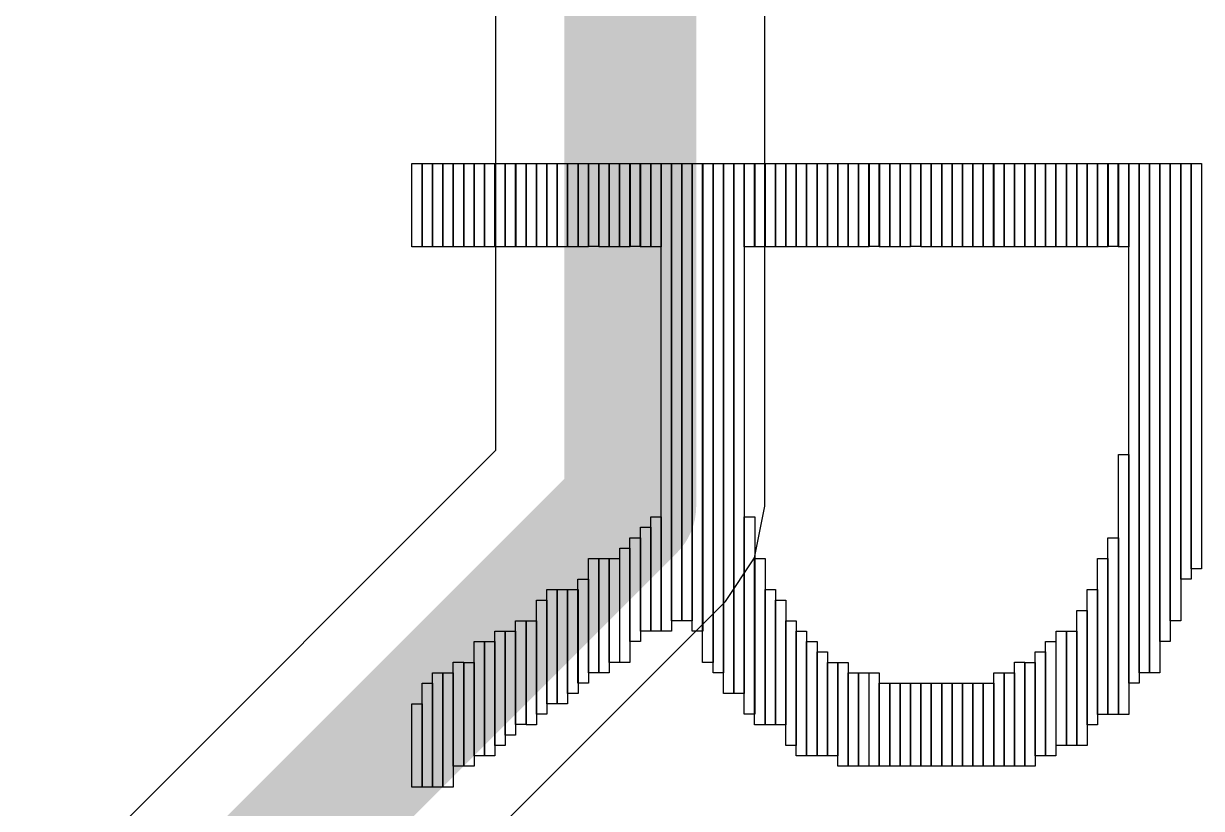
# Model space of a CAD drawing. Header units: inches. Extents: x -25 to 271, y -41 to 15.
# Drawn here: x -13.512 to -11.245, y -0.074 to 1.437 of the extents above; entities that cross this region are included whole.
import ezdxf

# ---------------------------------------------------------------- set-up
doc = ezdxf.new("R2010")
doc.units = ezdxf.units.IN
doc.layers.add('Bottom Layer', color=5, linetype='Continuous')
doc.layers.add('Top Overlay', color=2, linetype='Continuous')

msp = doc.modelspace()

# ---------------------------------------------------------------- linework, layer by layer
at = {"layer": 'Bottom Layer'}
for p, q in [((-12.6034, 5.461), (-12.6034, 0.6153)), ((-12.0854, 0.508), (-12.0854, 5.3537)), ((-12.6034, 0.6153), (-14.2648, -1.0462)), ((-12.1051, 0.4089), (-12.0854, 0.508)), ((-12.1613, 0.3249), (-12.1051, 0.4089)), ((-13.8986, -1.4124), (-12.1613, 0.3249))]:
    msp.add_line(p, q, dxfattribs=at)
for points in [[(-12.3444, 0.508, 0.254, 0.254, 0), (-12.3444, 5.461, 0.254, 0.254, 0)], [(-14.3256, -1.4732, 0.254, 0.254, 0), (-12.3444, 0.508, 0.254, 0.254, 0)]]:
    msp.add_lwpolyline(points, format="xyseb", dxfattribs=at)
msp.add_lwpolyline([(-12.4079, 0.508, 0.127, 0.127, 1), (-12.2809, 0.508, 0.127, 0.127, 1)], format="xyseb", close=True, dxfattribs=at)
msp.add_lwpolyline([(-12.4079, 0.508, 0.127, 0.127, 1), (-12.2809, 0.508, 0.127, 0.127, 1)], format="xyseb", close=True, dxfattribs=at)
at = {"layer": 'Top Overlay'}
for p, q in [((-12.7649, 1.0075), (-12.7649, 1.1675)), ((-12.7649, 1.1675), (-12.7448, 1.1675)), ((-12.7448, 1.0075), (-12.7448, 1.1675)), ((-12.7448, 1.1675), (-12.7248, 1.1675)), ((-12.7448, 1.1675), (-12.7448, 1.0075)), ((-12.725, 1.0075), (-12.725, 1.1675)), ((-12.725, 1.1675), (-12.705, 1.1675)), ((-12.7248, 1.1675), (-12.7248, 1.0075)), ((-12.705, 1.0075), (-12.705, 1.1675)), ((-12.705, 1.1675), (-12.6849, 1.1675)), ((-12.705, 1.1675), (-12.705, 1.0075)), ((-12.6849, 1.0075), (-12.6849, 1.1675)), ((-12.6849, 1.1675), (-12.6648, 1.1675)), ((-12.6849, 1.1675), (-12.6849, 1.0075)), ((-12.6648, 1.0075), (-12.6648, 1.1675)), ((-12.6648, 1.1675), (-12.6448, 1.1675)), ((-12.6648, 1.1675), (-12.6648, 1.0075)), ((-12.645, 1.0075), (-12.645, 1.1675)), ((-12.645, 1.1675), (-12.6249, 1.1675)), ((-12.6448, 1.1675), (-12.6448, 1.0075)), ((-12.6249, 1.0075), (-12.6249, 1.1675)), ((-12.6249, 1.1675), (-12.6049, 1.1675)), ((-12.6249, 1.1675), (-12.6249, 1.0075)), ((-12.6049, 1.0075), (-12.6049, 1.1675)), ((-12.6049, 1.1675), (-12.5848, 1.1675)), ((-12.6049, 1.1675), (-12.6049, 1.0075)), ((-12.5848, 1.0075), (-12.5848, 1.1675)), ((-12.5848, 1.1675), (-12.5647, 1.1675)), ((-12.5848, 1.1675), (-12.5848, 1.0075)), ((-12.565, 1.0075), (-12.565, 1.1675)), ((-12.565, 1.1675), (-12.5449, 1.1675)), ((-12.5647, 1.1675), (-12.5647, 1.0075)), ((-12.5449, 1.0075), (-12.5449, 1.1675)), ((-12.5449, 1.1675), (-12.5249, 1.1675)), ((-12.5449, 1.1675), (-12.5449, 1.0075)), ((-12.5249, 1.0075), (-12.5249, 1.1675)), ((-12.5249, 1.1675), (-12.5048, 1.1675)), ((-12.5249, 1.1675), (-12.5249, 1.0075)), ((-12.5048, 1.0075), (-12.5048, 1.1675)), ((-12.5048, 1.1675), (-12.4847, 1.1675)), ((-12.5048, 1.1675), (-12.5048, 1.0075)), ((-12.485, 1.0075), (-12.485, 1.1675)), ((-12.485, 1.1675), (-12.4649, 1.1675)), ((-12.4847, 1.1675), (-12.4847, 1.0075)), ((-12.4649, 1.0075), (-12.4649, 1.1675)), ((-12.4649, 1.1675), (-12.4449, 1.1675)), ((-12.4649, 1.1675), (-12.4649, 1.0075)), ((-12.4449, 1.0075), (-12.4449, 1.1675)), ((-12.4449, 1.1675), (-12.4248, 1.1675)), ((-12.4449, 1.1675), (-12.4449, 1.0075)), ((-12.4249, 1.0076), (-12.4249, 1.1674)), ((-12.4249, 1.1674), (-12.4049, 1.1674)), ((-12.4248, 1.1675), (-12.4248, 1.0075)), ((-12.405, 1.0075), (-12.405, 1.1675)), ((-12.405, 1.1675), (-12.3849, 1.1675)), ((-12.4049, 1.1674), (-12.4049, 1.0076)), ((-12.3849, 1.0075), (-12.3849, 1.1675)), ((-12.3849, 1.1675), (-12.3648, 1.1675)), ((-12.3849, 1.1675), (-12.3849, 1.0075)), ((-12.3648, 1.0075), (-12.3648, 1.1675)), ((-12.3648, 1.1675), (-12.3448, 1.1675)), ((-12.3648, 1.1675), (-12.3648, 1.0075)), ((-12.3449, 1.0076), (-12.3449, 1.1674)), ((-12.3449, 1.1674), (-12.3248, 1.1674)), ((-12.3448, 1.1675), (-12.3448, 1.0075)), ((-12.325, 1.0075), (-12.325, 1.1675)), ((-12.325, 1.1675), (-12.3049, 1.1675)), ((-12.3248, 1.1674), (-12.3248, 1.0076)), ((-12.3049, 1.0075), (-12.3049, 1.1675)), ((-12.3049, 1.1675), (-12.2848, 1.1675)), ((-12.3049, 1.1675), (-12.3049, 1.0075)), ((-12.285, 0.2675), (-12.285, 1.1674)), ((-12.285, 1.1674), (-12.2649, 1.1674)), ((-12.2848, 1.1675), (-12.2848, 1.0075)), ((-12.2649, 0.2875), (-12.2649, 1.1676)), ((-12.2649, 1.1676), (-12.2448, 1.1676)), ((-12.2649, 1.1674), (-12.2649, 0.2675)), ((-12.245, 0.2877), (-12.245, 1.1675)), ((-12.245, 1.1675), (-12.2249, 1.1675)), ((-12.2448, 1.1676), (-12.2448, 0.2875)), ((-12.2249, 0.2673), (-12.2249, 1.1675)), ((-12.2249, 1.1675), (-12.2048, 1.1675)), ((-12.2249, 1.1675), (-12.2249, 0.2877)), ((-12.205, 0.2075), (-12.205, 1.1674)), ((-12.205, 1.1674), (-12.1849, 1.1674)), ((-12.2048, 1.1675), (-12.2048, 0.2673)), ((-12.1849, 0.1875), (-12.1849, 1.1676)), ((-12.1849, 1.1676), (-12.1648, 1.1676)), ((-12.1849, 1.1674), (-12.1849, 0.2075)), ((-12.1649, 0.1474), (-12.1649, 1.1675)), ((-12.1649, 1.1675), (-12.1449, 1.1675)), ((-12.1648, 1.1676), (-12.1648, 0.1875)), ((-12.1449, 0.1474), (-12.1449, 1.1675)), ((-12.1449, 1.1675), (-12.1248, 1.1675)), ((-12.1449, 1.1675), (-12.1449, 0.1474)), ((-12.1248, 1.0075), (-12.1248, 1.1675)), ((-12.1248, 1.1675), (-12.1048, 1.1675)), ((-12.1248, 1.1675), (-12.1248, 0.1474)), ((-12.105, 1.0075), (-12.105, 1.1675)), ((-12.105, 1.1675), (-12.0849, 1.1675)), ((-12.1048, 1.1675), (-12.1048, 1.0075)), ((-12.0849, 1.0075), (-12.0849, 1.1675)), ((-12.0849, 1.1675), (-12.0649, 1.1675)), ((-12.0849, 1.1675), (-12.0849, 1.0075)), ((-12.0649, 1.0075), (-12.0649, 1.1675)), ((-12.0649, 1.1675), (-12.0448, 1.1675)), ((-12.0649, 1.1675), (-12.0649, 1.0075)), ((-12.0448, 1.0075), (-12.0448, 1.1675)), ((-12.0448, 1.1675), (-12.0247, 1.1675)), ((-12.0448, 1.1675), (-12.0448, 1.0075)), ((-12.025, 1.0075), (-12.025, 1.1675)), ((-12.025, 1.1675), (-12.0049, 1.1675)), ((-12.0247, 1.1675), (-12.0247, 1.0075)), ((-12.0049, 1.0075), (-12.0049, 1.1675)), ((-12.0049, 1.1675), (-11.9849, 1.1675)), ((-12.0049, 1.1675), (-12.0049, 1.0075)), ((-11.9849, 1.0075), (-11.9849, 1.1675)), ((-11.9849, 1.1675), (-11.9648, 1.1675)), ((-11.9849, 1.1675), (-11.9849, 1.0075)), ((-11.9648, 1.0075), (-11.9648, 1.1675)), ((-11.9648, 1.1675), (-11.9447, 1.1675)), ((-11.9648, 1.1675), (-11.9648, 1.0075)), ((-11.945, 1.0075), (-11.945, 1.1675)), ((-11.945, 1.1675), (-11.9249, 1.1675)), ((-11.9447, 1.1675), (-11.9447, 1.0075)), ((-11.9249, 1.0075), (-11.9249, 1.1675)), ((-11.9249, 1.1675), (-11.9049, 1.1675)), ((-11.9249, 1.1675), (-11.9249, 1.0075)), ((-11.9049, 1.0075), (-11.9049, 1.1675)), ((-11.9049, 1.1675), (-11.8848, 1.1675)), ((-11.9049, 1.1675), (-11.9049, 1.0075)), ((-11.8849, 1.0076), (-11.8849, 1.1674)), ((-11.8849, 1.1674), (-11.8648, 1.1674)), ((-11.8848, 1.1675), (-11.8848, 1.0075)), ((-11.865, 1.0075), (-11.865, 1.1675)), ((-11.865, 1.1675), (-11.8449, 1.1675)), ((-11.8648, 1.1674), (-11.8648, 1.0076)), ((-11.8449, 1.0075), (-11.8449, 1.1675)), ((-11.8449, 1.1675), (-11.8248, 1.1675)), ((-11.8449, 1.1675), (-11.8449, 1.0075)), ((-11.8248, 1.0075), (-11.8248, 1.1675)), ((-11.8248, 1.1675), (-11.8048, 1.1675)), ((-11.8248, 1.1675), (-11.8248, 1.0075)), ((-11.8049, 1.0076), (-11.8049, 1.1674)), ((-11.8049, 1.1674), (-11.7848, 1.1674)), ((-11.8048, 1.1675), (-11.8048, 1.0075)), ((-11.785, 1.0075), (-11.785, 1.1675)), ((-11.785, 1.1675), (-11.7649, 1.1675)), ((-11.7848, 1.1674), (-11.7848, 1.0076)), ((-11.7649, 1.1675), (-11.7649, 1.0075)), ((-11.7649, 1.0075), (-11.7649, 1.1675)), ((-11.7649, 1.1675), (-11.7448, 1.1675)), ((-11.7448, 1.0075), (-11.7448, 1.1675)), ((-11.7448, 1.1675), (-11.7248, 1.1675)), ((-11.7448, 1.1675), (-11.7448, 1.0075)), ((-11.725, 1.0075), (-11.725, 1.1675)), ((-11.725, 1.1675), (-11.705, 1.1675)), ((-11.7248, 1.1675), (-11.7248, 1.0075)), ((-11.705, 1.0075), (-11.705, 1.1675)), ((-11.705, 1.1675), (-11.6849, 1.1675)), ((-11.705, 1.1675), (-11.705, 1.0075)), ((-11.6849, 1.0075), (-11.6849, 1.1675)), ((-11.6849, 1.1675), (-11.6648, 1.1675)), ((-11.6849, 1.1675), (-11.6849, 1.0075)), ((-11.6648, 1.0075), (-11.6648, 1.1675)), ((-11.6648, 1.1675), (-11.6448, 1.1675)), ((-11.6648, 1.1675), (-11.6648, 1.0075)), ((-11.645, 1.0075), (-11.645, 1.1675)), ((-11.645, 1.1675), (-11.6249, 1.1675)), ((-11.6448, 1.1675), (-11.6448, 1.0075)), ((-11.6249, 1.0075), (-11.6249, 1.1675)), ((-11.6249, 1.1675), (-11.6049, 1.1675)), ((-11.6249, 1.1675), (-11.6249, 1.0075)), ((-11.6049, 1.0075), (-11.6049, 1.1675)), ((-11.6049, 1.1675), (-11.5848, 1.1675)), ((-11.6049, 1.1675), (-11.6049, 1.0075)), ((-11.5848, 1.0075), (-11.5848, 1.1675)), ((-11.5848, 1.1675), (-11.5647, 1.1675)), ((-11.5848, 1.1675), (-11.5848, 1.0075)), ((-11.565, 1.0075), (-11.565, 1.1675)), ((-11.565, 1.1675), (-11.5449, 1.1675)), ((-11.5647, 1.1675), (-11.5647, 1.0075)), ((-11.5449, 1.0075), (-11.5449, 1.1675)), ((-11.5449, 1.1675), (-11.5249, 1.1675)), ((-11.5449, 1.1675), (-11.5449, 1.0075)), ((-11.5249, 1.0075), (-11.5249, 1.1675)), ((-11.5249, 1.1675), (-11.5048, 1.1675)), ((-11.5249, 1.1675), (-11.5249, 1.0075)), ((-11.5048, 1.0075), (-11.5048, 1.1675)), ((-11.5048, 1.1675), (-11.4847, 1.1675)), ((-11.5048, 1.1675), (-11.5048, 1.0075)), ((-11.485, 1.0075), (-11.485, 1.1675)), ((-11.485, 1.1675), (-11.4649, 1.1675)), ((-11.4847, 1.1675), (-11.4847, 1.0075)), ((-11.4649, 1.0075), (-11.4649, 1.1675)), ((-11.4649, 1.1675), (-11.4449, 1.1675)), ((-11.4649, 1.1675), (-11.4649, 1.0075)), ((-11.4449, 1.1675), (-11.4449, 1.0075)), ((-11.4449, 1.0075), (-11.4449, 1.1675)), ((-11.4449, 1.1675), (-11.4248, 1.1675)), ((-11.4249, 1.0076), (-11.4249, 1.1674)), ((-11.4249, 1.1674), (-11.4049, 1.1674)), ((-11.4248, 1.1675), (-11.4248, 1.0075)), ((-11.405, 1.0075), (-11.405, 1.1675)), ((-11.405, 1.1675), (-11.3849, 1.1675)), ((-11.4049, 1.1674), (-11.4049, 1.0076)), ((-11.3849, 1.1675), (-11.3849, 1.0075)), ((-11.3847, 0.1675), (-11.3847, 1.1675)), ((-11.3847, 1.1675), (-11.3648, 1.1675)), ((-11.3648, 0.1876), (-11.3648, 1.1675)), ((-11.3648, 1.1675), (-11.3448, 1.1675)), ((-11.3648, 1.1675), (-11.3648, 0.1675)), ((-11.3449, 0.1875), (-11.3449, 1.1676)), ((-11.3449, 1.1676), (-11.3248, 1.1676)), ((-11.3448, 1.1675), (-11.3448, 0.1876)), ((-11.325, 0.2475), (-11.325, 1.1675)), ((-11.325, 1.1675), (-11.3049, 1.1675)), ((-11.3248, 1.1676), (-11.3248, 0.1875)), ((-11.3049, 0.2877), (-11.3049, 1.1675)), ((-11.3049, 1.1675), (-11.2848, 1.1675)), ((-11.3049, 1.1675), (-11.3049, 0.2475)), ((-11.2848, 0.3674), (-11.2848, 1.1675)), ((-11.2848, 1.1675), (-11.2648, 1.1675)), ((-11.2848, 1.1675), (-11.2848, 0.2877)), ((-11.2648, 0.3875), (-11.2648, 1.1675)), ((-11.2648, 1.1675), (-11.245, 1.1675)), ((-11.2648, 1.1675), (-11.2648, 0.3674)), ((-11.245, 1.1675), (-11.245, 0.3875)), ((-12.7448, 1.0075), (-12.7649, 1.0075)), ((-12.7248, 1.0075), (-12.7448, 1.0075)), ((-12.705, 1.0075), (-12.725, 1.0075)), ((-12.6849, 1.0075), (-12.705, 1.0075)), ((-12.6648, 1.0075), (-12.6849, 1.0075)), ((-12.6448, 1.0075), (-12.6648, 1.0075)), ((-12.6249, 1.0075), (-12.645, 1.0075)), ((-12.6049, 1.0075), (-12.6249, 1.0075)), ((-12.5848, 1.0075), (-12.6049, 1.0075)), ((-12.5647, 1.0075), (-12.5848, 1.0075)), ((-12.5449, 1.0075), (-12.565, 1.0075)), ((-12.5249, 1.0075), (-12.5449, 1.0075)), ((-12.5048, 1.0075), (-12.5249, 1.0075)), ((-12.4847, 1.0075), (-12.5048, 1.0075)), ((-12.4649, 1.0075), (-12.485, 1.0075)), ((-12.4449, 1.0075), (-12.4649, 1.0075)), ((-12.4248, 1.0075), (-12.4449, 1.0075)), ((-12.4049, 1.0076), (-12.4249, 1.0076)), ((-12.3849, 1.0075), (-12.405, 1.0075)), ((-12.3648, 1.0075), (-12.3849, 1.0075)), ((-12.3448, 1.0075), (-12.3648, 1.0075)), ((-12.3248, 1.0076), (-12.3449, 1.0076)), ((-12.3049, 1.0075), (-12.325, 1.0075)), ((-12.2848, 1.0075), (-12.3049, 1.0075)), ((-12.1048, 1.0075), (-12.1248, 1.0075)), ((-12.0849, 1.0075), (-12.105, 1.0075)), ((-12.0649, 1.0075), (-12.0849, 1.0075)), ((-12.0448, 1.0075), (-12.0649, 1.0075)), ((-12.0247, 1.0075), (-12.0448, 1.0075)), ((-12.0049, 1.0075), (-12.025, 1.0075)), ((-11.9849, 1.0075), (-12.0049, 1.0075)), ((-11.9648, 1.0075), (-11.9849, 1.0075)), ((-11.9447, 1.0075), (-11.9648, 1.0075)), ((-11.9249, 1.0075), (-11.945, 1.0075)), ((-11.9049, 1.0075), (-11.9249, 1.0075)), ((-11.8848, 1.0075), (-11.9049, 1.0075)), ((-11.8648, 1.0076), (-11.8849, 1.0076)), ((-11.8449, 1.0075), (-11.865, 1.0075)), ((-11.8248, 1.0075), (-11.8449, 1.0075)), ((-11.8048, 1.0075), (-11.8248, 1.0075)), ((-11.7848, 1.0076), (-11.8049, 1.0076)), ((-11.7649, 1.0075), (-11.785, 1.0075)), ((-11.7448, 1.0075), (-11.7649, 1.0075)), ((-11.7248, 1.0075), (-11.7448, 1.0075)), ((-11.705, 1.0075), (-11.725, 1.0075)), ((-11.6849, 1.0075), (-11.705, 1.0075)), ((-11.6648, 1.0075), (-11.6849, 1.0075)), ((-11.6448, 1.0075), (-11.6648, 1.0075)), ((-11.6249, 1.0075), (-11.645, 1.0075)), ((-11.6049, 1.0075), (-11.6249, 1.0075)), ((-11.5848, 1.0075), (-11.6049, 1.0075)), ((-11.5647, 1.0075), (-11.5848, 1.0075)), ((-11.5449, 1.0075), (-11.565, 1.0075)), ((-11.5249, 1.0075), (-11.5449, 1.0075)), ((-11.5048, 1.0075), (-11.5249, 1.0075)), ((-11.4847, 1.0075), (-11.5048, 1.0075)), ((-11.4649, 1.0075), (-11.485, 1.0075)), ((-11.4449, 1.0075), (-11.4649, 1.0075)), ((-11.4248, 1.0075), (-11.4449, 1.0075)), ((-11.4049, 1.0076), (-11.4249, 1.0076)), ((-11.3849, 1.0075), (-11.405, 1.0075)), ((-11.4049, 0.1074), (-11.4049, 0.6076)), ((-11.4049, 0.6076), (-11.3848, 0.6076)), ((-11.3848, 0.6076), (-11.3848, 0.1074)), ((-12.3049, 0.2676), (-12.3049, 0.4876)), ((-12.3049, 0.4876), (-12.2848, 0.4876)), ((-12.2848, 0.4876), (-12.2848, 0.2676)), ((-12.1248, 0.1076), (-12.1248, 0.4876)), ((-12.1248, 0.4876), (-12.1048, 0.4876)), ((-12.1048, 0.4876), (-12.1048, 0.1076)), ((-12.3247, 0.2676), (-12.3247, 0.4675)), ((-12.3247, 0.4675), (-12.3049, 0.4675)), ((-12.3049, 0.4675), (-12.3049, 0.2676)), ((-12.3449, 0.2477), (-12.3449, 0.4475)), ((-12.3449, 0.4475), (-12.3248, 0.4475)), ((-12.3248, 0.4475), (-12.3248, 0.2477)), ((-11.4249, 0.1074), (-11.4249, 0.4475)), ((-11.4249, 0.4475), (-11.4049, 0.4475)), ((-11.4049, 0.4475), (-11.4049, 0.1074)), ((-12.3647, 0.2075), (-12.3647, 0.4275)), ((-12.3647, 0.4275), (-12.3449, 0.4275)), ((-12.3449, 0.4275), (-12.3449, 0.2075)), ((-12.4249, 0.1875), (-12.4249, 0.4077)), ((-12.4249, 0.4077), (-12.4049, 0.4077)), ((-12.405, 0.1876), (-12.405, 0.4075)), ((-12.405, 0.4075), (-12.3849, 0.4075)), ((-12.4049, 0.4077), (-12.4049, 0.1875)), ((-12.3849, 0.2074), (-12.3849, 0.4075)), ((-12.3849, 0.4075), (-12.3648, 0.4075)), ((-12.3849, 0.4075), (-12.3849, 0.1876)), ((-12.3648, 0.4075), (-12.3648, 0.2074)), ((-12.105, 0.0875), (-12.105, 0.4075)), ((-12.105, 0.4075), (-12.0849, 0.4075)), ((-12.0849, 0.4075), (-12.0849, 0.0875)), ((-11.445, 0.1074), (-11.445, 0.4074)), ((-11.445, 0.4074), (-11.4249, 0.4074)), ((-11.4249, 0.4074), (-11.4249, 0.1074)), ((-11.245, 0.3875), (-11.2648, 0.3875)), ((-12.445, 0.1676), (-12.445, 0.3675)), ((-12.445, 0.3675), (-12.4249, 0.3675)), ((-12.4249, 0.3675), (-12.4249, 0.1676)), ((-11.2648, 0.3674), (-11.2848, 0.3674)), ((-12.5048, 0.1274), (-12.5048, 0.3476)), ((-12.5048, 0.3476), (-12.485, 0.3476)), ((-12.485, 0.3476), (-12.485, 0.1274)), ((-12.4849, 0.1275), (-12.4849, 0.3475)), ((-12.4849, 0.3475), (-12.465, 0.3475)), ((-12.465, 0.3475), (-12.465, 0.1275)), ((-12.4649, 0.1474), (-12.4649, 0.3476)), ((-12.4649, 0.3476), (-12.4449, 0.3476)), ((-12.4449, 0.3476), (-12.4449, 0.1474)), ((-12.0849, 0.0875), (-12.0849, 0.3476)), ((-12.0849, 0.3476), (-12.0649, 0.3476)), ((-12.0649, 0.3476), (-12.0649, 0.0875)), ((-11.4649, 0.0875), (-11.4649, 0.3476)), ((-11.4649, 0.3476), (-11.4449, 0.3476)), ((-11.4449, 0.3476), (-11.4449, 0.0875)), ((-12.5249, 0.1076), (-12.5249, 0.3275)), ((-12.5249, 0.3275), (-12.5048, 0.3275)), ((-12.5048, 0.3275), (-12.5048, 0.1076)), ((-12.0649, 0.0875), (-12.0649, 0.3275)), ((-12.0649, 0.3275), (-12.0451, 0.3275)), ((-12.0451, 0.3275), (-12.0451, 0.0875)), ((-11.4849, 0.0475), (-11.4849, 0.3073)), ((-11.4849, 0.3073), (-11.4648, 0.3073)), ((-11.4648, 0.3073), (-11.4648, 0.0475)), ((-12.5649, 0.0876), (-12.5649, 0.2875)), ((-12.5649, 0.2875), (-12.5448, 0.2875)), ((-12.5449, 0.0875), (-12.5449, 0.2877)), ((-12.5449, 0.2877), (-12.5249, 0.2877)), ((-12.5448, 0.2875), (-12.5448, 0.0876)), ((-12.5249, 0.2877), (-12.5249, 0.0875)), ((-12.2448, 0.2875), (-12.2649, 0.2875)), ((-12.2249, 0.2877), (-12.245, 0.2877)), ((-12.0449, 0.0475), (-12.0449, 0.2875)), ((-12.0449, 0.2875), (-12.0249, 0.2875)), ((-12.0249, 0.2875), (-12.0249, 0.0475)), ((-11.2848, 0.2877), (-11.3049, 0.2877)), ((-12.6047, 0.0475), (-12.6047, 0.2675)), ((-12.6047, 0.2675), (-12.5849, 0.2675)), ((-12.5849, 0.0676), (-12.5849, 0.2675)), ((-12.5849, 0.2675), (-12.5649, 0.2675)), ((-12.5849, 0.2675), (-12.5849, 0.0475)), ((-12.5649, 0.2675), (-12.5649, 0.0676)), ((-12.3049, 0.2676), (-12.3247, 0.2676)), ((-12.2848, 0.2676), (-12.3049, 0.2676)), ((-12.2649, 0.2675), (-12.285, 0.2675)), ((-12.2048, 0.2673), (-12.2249, 0.2673)), ((-12.0249, 0.0274), (-12.0249, 0.2675)), ((-12.0249, 0.2675), (-12.0048, 0.2675)), ((-12.0048, 0.2675), (-12.0048, 0.0274)), ((-11.5247, 0.0475), (-11.5247, 0.2675)), ((-11.5247, 0.2675), (-11.5049, 0.2675)), ((-11.5049, 0.2675), (-11.5049, 0.0475)), ((-11.5047, 0.0475), (-11.5047, 0.2675)), ((-11.5047, 0.2675), (-11.4849, 0.2675)), ((-11.4849, 0.2675), (-11.4849, 0.0475)), ((-12.645, 0.0276), (-12.645, 0.2475)), ((-12.645, 0.2475), (-12.6249, 0.2475)), ((-12.6249, 0.2475), (-12.6249, 0.0276)), ((-12.6249, 0.0276), (-12.6249, 0.2475)), ((-12.6249, 0.2475), (-12.6049, 0.2475)), ((-12.6049, 0.2475), (-12.6049, 0.0276)), ((-12.3248, 0.2477), (-12.3449, 0.2477)), ((-12.0049, 0.0276), (-12.0049, 0.2475)), ((-12.0049, 0.2475), (-11.9849, 0.2475)), ((-11.9849, 0.2475), (-11.9849, 0.0276)), ((-11.9847, 0.0274), (-11.9847, 0.2276)), ((-11.9847, 0.2276), (-11.9649, 0.2276)), ((-11.9649, 0.2276), (-11.9649, 0.0274)), ((-11.5647, 0.0276), (-11.5647, 0.2275)), ((-11.5647, 0.2275), (-11.5449, 0.2275)), ((-11.5449, 0.0276), (-11.5449, 0.2475)), ((-11.5449, 0.2475), (-11.5249, 0.2475)), ((-11.5449, 0.2275), (-11.5449, 0.0276)), ((-11.5249, 0.2475), (-11.5249, 0.0276)), ((-11.3049, 0.2475), (-11.325, 0.2475)), ((-12.6849, 0.0075), (-12.6849, 0.2076)), ((-12.6849, 0.2076), (-12.6648, 0.2076)), ((-12.6649, 0.0076), (-12.6649, 0.2075)), ((-12.6649, 0.2075), (-12.6449, 0.2075)), ((-12.6648, 0.2076), (-12.6648, 0.0075)), ((-12.6449, 0.2075), (-12.6449, 0.0076)), ((-12.3648, 0.2074), (-12.3849, 0.2074)), ((-12.3449, 0.2075), (-12.3647, 0.2075)), ((-12.1849, 0.2075), (-12.205, 0.2075)), ((-11.9649, 0.0274), (-11.9649, 0.2075)), ((-11.9649, 0.2075), (-11.9449, 0.2075)), ((-11.9449, 0.0076), (-11.9449, 0.2075)), ((-11.9449, 0.2075), (-11.9248, 0.2075)), ((-11.9449, 0.2075), (-11.9449, 0.0274)), ((-11.9248, 0.2075), (-11.9248, 0.0076)), ((-11.6049, 0.0075), (-11.6049, 0.2076)), ((-11.6049, 0.2076), (-11.5848, 0.2076)), ((-11.5849, 0.0076), (-11.5849, 0.2075)), ((-11.5849, 0.2075), (-11.5649, 0.2075)), ((-11.5848, 0.2076), (-11.5848, 0.0075)), ((-11.5649, 0.2075), (-11.5649, 0.0076)), ((-12.725, -0.0324), (-12.725, 0.1876)), ((-12.725, 0.1876), (-12.705, 0.1876)), ((-12.705, -0.0324), (-12.705, 0.1876)), ((-12.705, 0.1876), (-12.6849, 0.1876)), ((-12.705, 0.1876), (-12.705, -0.0324)), ((-12.6849, 0.1876), (-12.6849, -0.0324)), ((-12.4049, 0.1875), (-12.4249, 0.1875)), ((-12.3849, 0.1876), (-12.405, 0.1876)), ((-12.1648, 0.1875), (-12.1849, 0.1875)), ((-11.9248, 0.0076), (-11.9248, 0.1875)), ((-11.9248, 0.1875), (-11.905, 0.1875)), ((-11.905, 0.1875), (-11.905, 0.0076)), ((-11.9049, 0.0075), (-11.9049, 0.1876)), ((-11.9049, 0.1876), (-11.885, 0.1876)), ((-11.885, 0.1876), (-11.885, 0.0075)), ((-11.8848, 0.0075), (-11.8848, 0.1876)), ((-11.8848, 0.1876), (-11.865, 0.1876)), ((-11.865, 0.1876), (-11.865, 0.0075)), ((-11.6448, 0.0075), (-11.6448, 0.1876)), ((-11.6448, 0.1876), (-11.6249, 0.1876)), ((-11.6249, 0.1876), (-11.6249, 0.0075)), ((-11.6248, 0.0076), (-11.6248, 0.1875)), ((-11.6248, 0.1875), (-11.605, 0.1875)), ((-11.605, 0.1875), (-11.605, 0.0076)), ((-11.3448, 0.1876), (-11.3648, 0.1876)), ((-11.3248, 0.1875), (-11.3449, 0.1875)), ((-12.745, -0.0325), (-12.745, 0.1674)), ((-12.745, 0.1674), (-12.7249, 0.1674)), ((-12.7249, 0.1674), (-12.7249, -0.0325)), ((-12.4249, 0.1676), (-12.445, 0.1676)), ((-11.865, 0.0075), (-11.865, 0.1675)), ((-11.865, 0.1675), (-11.8449, 0.1675)), ((-11.8449, 0.1675), (-11.8449, 0.0075)), ((-11.8449, 0.0075), (-11.8449, 0.1675)), ((-11.8449, 0.1675), (-11.8248, 0.1675)), ((-11.8248, 0.0075), (-11.8248, 0.1675)), ((-11.8248, 0.1675), (-11.8048, 0.1675)), ((-11.8248, 0.1675), (-11.8248, 0.0075)), ((-11.8049, 0.0076), (-11.8049, 0.1674)), ((-11.8049, 0.1674), (-11.7848, 0.1674)), ((-11.8048, 0.1675), (-11.8048, 0.0075)), ((-11.785, 0.0075), (-11.785, 0.1675)), ((-11.785, 0.1675), (-11.7649, 0.1675)), ((-11.7848, 0.1674), (-11.7848, 0.0076)), ((-11.7649, 0.0075), (-11.7649, 0.1675)), ((-11.7649, 0.1675), (-11.7448, 0.1675)), ((-11.7649, 0.1675), (-11.7649, 0.0075)), ((-11.7448, 0.0075), (-11.7448, 0.1675)), ((-11.7448, 0.1675), (-11.7248, 0.1675)), ((-11.7448, 0.1675), (-11.7448, 0.0075)), ((-11.725, 0.0075), (-11.725, 0.1675)), ((-11.725, 0.1675), (-11.705, 0.1675)), ((-11.7248, 0.1675), (-11.7248, 0.0075)), ((-11.705, 0.0075), (-11.705, 0.1675)), ((-11.705, 0.1675), (-11.6849, 0.1675)), ((-11.705, 0.1675), (-11.705, 0.0075)), ((-11.6849, 0.0075), (-11.6849, 0.1675)), ((-11.6849, 0.1675), (-11.6648, 0.1675)), ((-11.6849, 0.1675), (-11.6849, 0.0075)), ((-11.6648, 0.0075), (-11.6648, 0.1675)), ((-11.6648, 0.1675), (-11.6448, 0.1675)), ((-11.6648, 0.1675), (-11.6648, 0.0075)), ((-11.6448, 0.1675), (-11.6448, 0.0075)), ((-11.3648, 0.1675), (-11.3847, 0.1675)), ((-12.4449, 0.1474), (-12.4649, 0.1474)), ((-12.1449, 0.1474), (-12.1649, 0.1474)), ((-12.1248, 0.1474), (-12.1449, 0.1474)), ((-12.7648, -0.0325), (-12.7648, 0.1275)), ((-12.7648, 0.1275), (-12.745, 0.1275)), ((-12.745, 0.1275), (-12.745, -0.0325)), ((-12.485, 0.1274), (-12.5048, 0.1274)), ((-12.465, 0.1275), (-12.4849, 0.1275)), ((-12.5048, 0.1076), (-12.5249, 0.1076)), ((-12.1048, 0.1076), (-12.1248, 0.1076)), ((-11.4249, 0.1074), (-11.445, 0.1074)), ((-11.4049, 0.1074), (-11.4249, 0.1074)), ((-11.3848, 0.1074), (-11.4049, 0.1074)), ((-12.5448, 0.0876), (-12.5649, 0.0876)), ((-12.5249, 0.0875), (-12.5449, 0.0875)), ((-12.0849, 0.0875), (-12.105, 0.0875)), ((-12.0649, 0.0875), (-12.0849, 0.0875)), ((-12.0451, 0.0875), (-12.0649, 0.0875)), ((-11.4449, 0.0875), (-11.4649, 0.0875)), ((-12.5849, 0.0475), (-12.6047, 0.0475)), ((-12.5649, 0.0676), (-12.5849, 0.0676)), ((-12.0249, 0.0475), (-12.0449, 0.0475)), ((-11.5049, 0.0475), (-11.5247, 0.0475)), ((-11.4849, 0.0475), (-11.5047, 0.0475)), ((-11.4648, 0.0475), (-11.4849, 0.0475)), ((-12.6249, 0.0276), (-12.645, 0.0276)), ((-12.6049, 0.0276), (-12.6249, 0.0276)), ((-12.0048, 0.0274), (-12.0249, 0.0274)), ((-11.9849, 0.0276), (-12.0049, 0.0276)), ((-11.9649, 0.0274), (-11.9847, 0.0274)), ((-11.9449, 0.0274), (-11.9649, 0.0274)), ((-11.5449, 0.0276), (-11.5647, 0.0276)), ((-11.5249, 0.0276), (-11.5449, 0.0276)), ((-12.6648, 0.0075), (-12.6849, 0.0075)), ((-12.6449, 0.0076), (-12.6649, 0.0076)), ((-11.9248, 0.0076), (-11.9449, 0.0076)), ((-11.905, 0.0076), (-11.9248, 0.0076)), ((-11.885, 0.0075), (-11.9049, 0.0075)), ((-11.865, 0.0075), (-11.8848, 0.0075)), ((-11.8449, 0.0075), (-11.865, 0.0075)), ((-11.8248, 0.0075), (-11.8449, 0.0075)), ((-11.8048, 0.0075), (-11.8248, 0.0075)), ((-11.7848, 0.0076), (-11.8049, 0.0076)), ((-11.7649, 0.0075), (-11.785, 0.0075)), ((-11.7448, 0.0075), (-11.7649, 0.0075)), ((-11.7248, 0.0075), (-11.7448, 0.0075)), ((-11.705, 0.0075), (-11.725, 0.0075)), ((-11.6849, 0.0075), (-11.705, 0.0075)), ((-11.6648, 0.0075), (-11.6849, 0.0075)), ((-11.6448, 0.0075), (-11.6648, 0.0075)), ((-11.6249, 0.0075), (-11.6448, 0.0075)), ((-11.605, 0.0076), (-11.6248, 0.0076)), ((-11.5848, 0.0075), (-11.6049, 0.0075)), ((-11.5649, 0.0076), (-11.5849, 0.0076)), ((-12.745, -0.0325), (-12.7648, -0.0325)), ((-12.7249, -0.0325), (-12.745, -0.0325)), ((-12.705, -0.0324), (-12.725, -0.0324)), ((-12.6849, -0.0324), (-12.705, -0.0324))]:
    msp.add_line(p, q, dxfattribs=at)

doc.saveas('drawing.dxf')
